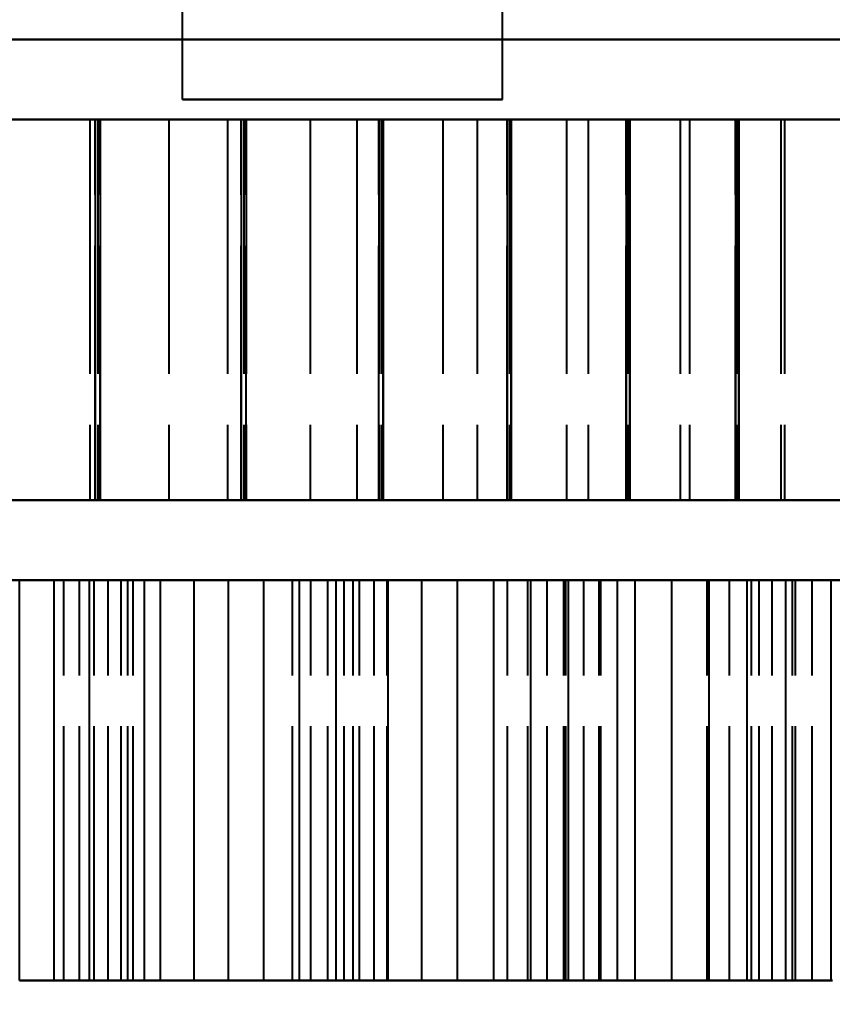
# Model space of a CAD drawing. Header units: millimetres. Extents: x -9 to 243, y -53 to 196.
# Drawn here: x 157.237 to 161.297, y -28.285 to -23.41 of the extents above; entities that cross this region are included whole.
import ezdxf

# ---------------------------------------------------------------- set-up
doc = ezdxf.new("R2010")
doc.units = ezdxf.units.MM
doc.linetypes.add('DASHED', pattern=[1.524, 1.27, -0.254])
for name, color, linetype in [('DIMS', 3, 'CONTINUOUS'), ('HIDDEN', 8, 'DASHED'), ('VISIBLE', 7, 'CONTINUOUS')]:
    doc.layers.add(name, color=color, linetype=linetype)
doc.styles.add('OpenSansCondensed-Light', font='OpenSansCondensed-Light.ttf')
doc.dimstyles.new('EZDXF', dxfattribs={"dimtxt": 0.25, "dimasz": 0.175, "dimexe": 0.375, "dimexo": 0.125, "dimgap": 0.1, "dimtad": 1, "dimlfac": 100, "dimzin": 12, "dimdsep": 46, "dimtxsty": 'OpenSansCondensed-Light', "dimblk": 'ARCHTICK', "dimcen": 2.5, "dimazin": 3, "dimtfac": 0.5, "dimtmove": 2, "dimatfit": 3})

# ---------------------------------------------------------------- blocks, each defined once
blk = doc.blocks.new('_ARCHTICK')
at = {"color": 0, "linetype": 'BYBLOCK', "const_width": 0.15}
blk.add_lwpolyline([(-0.5, -0.5), (0.5, 0.5)], dxfattribs=at)

msp = doc.modelspace()

# ---------------------------------------------------------------- linework, layer by layer
at = {"layer": 'HIDDEN'}
for points in [[(163.65207, -23.51), (162.99168, -23.51), (162.3313, -23.51), (161.67092, -23.51), (161.01053, -23.51), (160.35015, -23.51), (159.68977, -23.51), (159.02939, -23.51), (158.369, -23.51), (157.70862, -23.51), (157.04824, -23.51), (156.38785, -23.51), (155.72747, -23.51), (155.06709, -23.51), (154.4067, -23.51), (153.74632, -23.51), (153.08594, -23.51), (152.42555, -23.51), (151.76517, -23.51), (151.10479, -23.51), (150.44441, -23.51)], [(162.45207, -23.51), (161.82978, -23.51), (161.20749, -23.51), (160.5852, -23.51), (159.96292, -23.51), (159.34063, -23.51), (158.71834, -23.51), (158.09605, -23.51), (157.47376, -23.51), (156.85148, -23.51), (156.22919, -23.51), (155.6069, -23.51), (154.98461, -23.51), (154.36233, -23.51), (153.74004, -23.51), (153.11775, -23.51), (152.49546, -23.51), (151.87317, -23.51), (151.25089, -23.51), (150.6286, -23.51)], [(157.16262, -23.51), (157.47376, -23.51), (157.78491, -23.51), (158.09605, -23.51), (158.4072, -23.51), (158.71834, -23.51), (159.02948, -23.51), (159.34063, -23.51), (159.65177, -23.51), (159.96292, -23.51), (160.27406, -23.51), (160.5852, -23.51), (160.89635, -23.51), (161.20749, -23.51), (161.51864, -23.51), (161.82978, -23.51), (162.14092, -23.51), (162.45207, -23.51)], [(158.05, -23.81), (158.05, -23.51)], [(159.65, -23.81), (159.65, -23.51)], [(159.65, -23.81), (159.6246, -23.81), (159.59921, -23.81), (159.57381, -23.81), (159.54841, -23.81), (159.52302, -23.81), (159.49762, -23.81), (159.47222, -23.81), (159.44683, -23.81), (159.42143, -23.81), (159.39603, -23.81), (159.37063, -23.81), (159.34524, -23.81), (159.31984, -23.81), (159.29444, -23.81), (159.26905, -23.81), (159.24365, -23.81), (159.21825, -23.81), (159.19286, -23.81), (159.16746, -23.81), (159.14206, -23.81), (159.11667, -23.81), (159.09127, -23.81), (159.06587, -23.81), (159.04048, -23.81), (159.01508, -23.81), (158.98968, -23.81), (158.96429, -23.81), (158.93889, -23.81), (158.91349, -23.81), (158.8881, -23.81), (158.8627, -23.81), (158.8373, -23.81), (158.8119, -23.81), (158.78651, -23.81), (158.76111, -23.81), (158.73571, -23.81), (158.71032, -23.81), (158.68492, -23.81), (158.65952, -23.81), (158.63413, -23.81), (158.60873, -23.81), (158.58333, -23.81), (158.55794, -23.81), (158.53254, -23.81), (158.50714, -23.81), (158.48175, -23.81), (158.45635, -23.81), (158.43095, -23.81), (158.40556, -23.81), (158.38016, -23.81), (158.35476, -23.81), (158.32937, -23.81), (158.30397, -23.81), (158.27857, -23.81), (158.25317, -23.81), (158.22778, -23.81), (158.20238, -23.81), (158.17698, -23.81), (158.15159, -23.81), (158.12619, -23.81), (158.10079, -23.81), (158.0754, -23.81), (158.05, -23.81)], [(158.05, -23.81), (158.0627, -23.81), (158.0754, -23.81), (158.0881, -23.81), (158.10079, -23.81), (158.11349, -23.81), (158.12619, -23.81), (158.13889, -23.81), (158.15159, -23.81), (158.16429, -23.81), (158.17698, -23.81), (158.18968, -23.81), (158.20238, -23.81), (158.21508, -23.81), (158.22778, -23.81), (158.24048, -23.81), (158.25317, -23.81), (158.26587, -23.81), (158.27857, -23.81), (158.29127, -23.81), (158.30397, -23.81), (158.31667, -23.81), (158.32937, -23.81), (158.34206, -23.81), (158.35476, -23.81), (158.36746, -23.81), (158.38016, -23.81), (158.39286, -23.81), (158.40556, -23.81), (158.41825, -23.81), (158.43095, -23.81), (158.44365, -23.81), (158.45635, -23.81), (158.46905, -23.81), (158.48175, -23.81), (158.49444, -23.81), (158.50714, -23.81), (158.51984, -23.81), (158.53254, -23.81), (158.54524, -23.81), (158.55794, -23.81), (158.57063, -23.81), (158.58333, -23.81), (158.59603, -23.81), (158.60873, -23.81), (158.62143, -23.81), (158.63413, -23.81), (158.64683, -23.81), (158.65952, -23.81), (158.67222, -23.81), (158.68492, -23.81), (158.69762, -23.81), (158.71032, -23.81), (158.72302, -23.81), (158.73571, -23.81), (158.74841, -23.81), (158.76111, -23.81), (158.77381, -23.81), (158.78651, -23.81), (158.79921, -23.81), (158.8119, -23.81), (158.8246, -23.81), (158.8373, -23.81), (158.85, -23.81)], [(158.85, -23.81), (158.8627, -23.81), (158.8754, -23.81), (158.8881, -23.81), (158.90079, -23.81), (158.91349, -23.81), (158.92619, -23.81), (158.93889, -23.81), (158.95159, -23.81), (158.96429, -23.81), (158.97698, -23.81), (158.98968, -23.81), (159.00238, -23.81), (159.01508, -23.81), (159.02778, -23.81), (159.04048, -23.81), (159.05317, -23.81), (159.06587, -23.81), (159.07857, -23.81), (159.09127, -23.81), (159.10397, -23.81), (159.11667, -23.81), (159.12937, -23.81), (159.14206, -23.81), (159.15476, -23.81), (159.16746, -23.81), (159.18016, -23.81), (159.19286, -23.81), (159.20556, -23.81), (159.21825, -23.81), (159.23095, -23.81), (159.24365, -23.81), (159.25635, -23.81), (159.26905, -23.81), (159.28175, -23.81), (159.29444, -23.81), (159.30714, -23.81), (159.31984, -23.81), (159.33254, -23.81), (159.34524, -23.81), (159.35794, -23.81), (159.37063, -23.81), (159.38333, -23.81), (159.39603, -23.81), (159.40873, -23.81), (159.42143, -23.81), (159.43413, -23.81), (159.44683, -23.81), (159.45952, -23.81), (159.47222, -23.81), (159.48492, -23.81), (159.49762, -23.81), (159.51032, -23.81), (159.52302, -23.81), (159.53571, -23.81), (159.54841, -23.81), (159.56111, -23.81), (159.57381, -23.81), (159.58651, -23.81), (159.59921, -23.81), (159.6119, -23.81), (159.6246, -23.81), (159.6373, -23.81), (159.65, -23.81)], [(157.58757, -23.91), (156.858, -23.91)], [(156.858, -23.91), (157.58757, -23.91)], [(157.23275, -23.91), (157.6145, -23.91)], [(157.6145, -23.91), (157.23275, -23.91)], [(158.27608, -23.91), (157.58757, -23.91)], [(157.58757, -23.91), (158.27608, -23.91)], [(157.58757, -23.91), (157.58757, -25.81)], [(157.58757, -23.91), (157.58757, -25.81)], [(157.6145, -23.91), (157.61596, -23.91)], [(157.6145, -23.91), (157.61596, -23.91)], [(157.6145, -23.91), (157.6145, -25.81)], [(157.6145, -25.81), (157.6145, -23.91)], [(157.61596, -23.91), (157.6279, -23.91)], [(157.6279, -23.91), (157.61596, -23.91)], [(157.61596, -25.81), (157.61596, -23.91)], [(157.61596, -25.81), (157.61596, -23.91)], [(157.6279, -23.91), (157.64122, -23.91)], [(157.64122, -23.91), (157.6279, -23.91)], [(157.6279, -23.91), (157.6279, -25.81)], [(157.6279, -23.91), (157.6279, -25.81)], [(157.6399, -23.91), (157.64122, -23.91)], [(157.6399, -23.91), (157.98185, -23.91)], [(157.98185, -23.91), (157.6399, -23.91)], [(157.6399, -23.91), (157.64122, -23.91)], [(157.6399, -25.81), (157.6399, -23.91)], [(157.6399, -23.91), (157.6399, -25.81)], [(157.64122, -25.81), (157.64122, -23.91)], [(157.64122, -25.81), (157.64122, -23.91)], [(157.98185, -23.91), (158.3442, -23.91)], [(158.3442, -23.91), (157.98185, -23.91)], [(157.98185, -23.91), (157.98185, -25.81)], [(157.98185, -23.91), (157.98185, -25.81)], [(158.92158, -23.91), (158.27608, -23.91)], [(158.27608, -23.91), (158.92158, -23.91)], [(158.27608, -23.91), (158.27608, -25.81)], [(158.27608, -23.91), (158.27608, -25.81)], [(158.3442, -23.91), (158.34573, -23.91)], [(158.3442, -23.91), (158.34573, -23.91)], [(158.3442, -23.91), (158.3442, -25.81)], [(158.3442, -25.81), (158.3442, -23.91)], [(158.34573, -23.91), (158.35692, -23.91)], [(158.35692, -23.91), (158.34573, -23.91)], [(158.34573, -25.81), (158.34573, -23.91)], [(158.34573, -25.81), (158.34573, -23.91)], [(158.35692, -23.91), (158.36957, -23.91)], [(158.36957, -23.91), (158.35692, -23.91)], [(158.35692, -23.91), (158.35692, -25.81)], [(158.35692, -23.91), (158.35692, -25.81)], [(158.36817, -23.91), (158.36957, -23.91)], [(158.36817, -23.91), (158.68877, -23.91)], [(158.68877, -23.91), (158.36817, -23.91)], [(158.36817, -23.91), (158.36957, -23.91)], [(158.36817, -25.81), (158.36817, -23.91)], [(158.36817, -23.91), (158.36817, -25.81)], [(158.36957, -25.81), (158.36957, -23.91)], [(158.36957, -25.81), (158.36957, -23.91)], [(158.68877, -23.91), (159.03073, -23.91)], [(159.03073, -23.91), (158.68877, -23.91)], [(158.68877, -23.91), (158.68877, -25.81)], [(158.68877, -23.91), (158.68877, -25.81)], [(159.5223, -23.91), (158.92158, -23.91)], [(158.92158, -23.91), (159.5223, -23.91)], [(158.92158, -23.91), (158.92158, -25.81)], [(158.92158, -23.91), (158.92158, -25.81)], [(159.03073, -23.91), (159.03231, -23.91)], [(159.03073, -23.91), (159.03231, -23.91)], [(159.03073, -23.91), (159.03073, -25.81)], [(159.03073, -25.81), (159.03073, -23.91)], [(159.03231, -23.91), (159.04273, -23.91)], [(159.04273, -23.91), (159.03231, -23.91)], [(159.03231, -25.81), (159.03231, -23.91)], [(159.03231, -25.81), (159.03231, -23.91)], [(159.04273, -23.91), (159.05466, -23.91)], [(159.05466, -23.91), (159.04273, -23.91)], [(159.04273, -23.91), (159.04273, -25.81)], [(159.04273, -23.91), (159.04273, -25.81)], [(159.0532, -23.91), (159.05466, -23.91)], [(159.0532, -23.91), (159.35155, -23.91)], [(159.35155, -23.91), (159.0532, -23.91)], [(159.0532, -23.91), (159.05466, -23.91)], [(159.0532, -25.81), (159.0532, -23.91)], [(159.0532, -23.91), (159.0532, -25.81)], [(159.05466, -25.81), (159.05466, -23.91)], [(159.05466, -25.81), (159.05466, -23.91)], [(159.35155, -23.91), (159.67215, -23.91)], [(159.67215, -23.91), (159.35155, -23.91)], [(159.35155, -23.91), (159.35155, -25.81)], [(159.35155, -23.91), (159.35155, -25.81)], [(160.07654, -23.91), (159.5223, -23.91)], [(159.5223, -23.91), (160.07654, -23.91)], [(159.5223, -23.91), (159.5223, -25.81)], [(159.5223, -23.91), (159.5223, -25.81)], [(159.67215, -23.91), (159.67379, -23.91)], [(159.67215, -23.91), (159.67379, -23.91)], [(159.67215, -23.91), (159.67215, -25.81)], [(159.67215, -25.81), (159.67215, -23.91)], [(159.67379, -23.91), (159.6834, -23.91)], [(159.6834, -23.91), (159.67379, -23.91)], [(159.67379, -25.81), (159.67379, -23.91)], [(159.67379, -25.81), (159.67379, -23.91)], [(159.6834, -23.91), (159.69459, -23.91)], [(159.69459, -23.91), (159.6834, -23.91)], [(159.6834, -23.91), (159.6834, -25.81)], [(159.6834, -23.91), (159.6834, -25.81)], [(159.69306, -23.91), (159.69459, -23.91)], [(159.69306, -23.91), (159.96833, -23.91)], [(159.96833, -23.91), (159.69306, -23.91)], [(159.69306, -23.91), (159.69459, -23.91)], [(159.69306, -25.81), (159.69306, -23.91)], [(159.69306, -23.91), (159.69306, -25.81)], [(159.69459, -25.81), (159.69459, -23.91)], [(159.69459, -25.81), (159.69459, -23.91)], [(159.96833, -23.91), (160.26668, -23.91)], [(160.26668, -23.91), (159.96833, -23.91)], [(159.96833, -23.91), (159.96833, -25.81)], [(159.96833, -23.91), (159.96833, -25.81)], [(160.58277, -23.91), (160.07654, -23.91)], [(160.07654, -23.91), (160.58277, -23.91)], [(160.07654, -23.91), (160.07654, -25.81)], [(160.07654, -23.91), (160.07654, -25.81)], [(160.26668, -23.91), (160.26838, -23.91)], [(160.26668, -23.91), (160.26838, -23.91)], [(160.26668, -23.91), (160.26668, -25.81)], [(160.26668, -25.81), (160.26668, -23.91)], [(160.26838, -23.91), (160.27715, -23.91)], [(160.27715, -23.91), (160.26838, -23.91)], [(160.26838, -25.81), (160.26838, -23.91)], [(160.26838, -25.81), (160.26838, -23.91)], [(160.27715, -23.91), (160.28757, -23.91)], [(160.28757, -23.91), (160.27715, -23.91)], [(160.27715, -23.91), (160.27715, -25.81)], [(160.27715, -23.91), (160.27715, -25.81)], [(160.28598, -23.91), (160.28757, -23.91)], [(160.28598, -23.91), (160.5374, -23.91)], [(160.5374, -23.91), (160.28598, -23.91)], [(160.28598, -23.91), (160.28757, -23.91)], [(160.28598, -25.81), (160.28598, -23.91)], [(160.28598, -23.91), (160.28598, -25.81)], [(160.28757, -25.81), (160.28757, -23.91)], [(160.28757, -25.81), (160.28757, -23.91)], [(160.5374, -23.91), (160.81268, -23.91)], [(160.81268, -23.91), (160.5374, -23.91)], [(160.5374, -23.91), (160.5374, -25.81)], [(160.5374, -23.91), (160.5374, -25.81)], [(161.03958, -23.91), (160.58277, -23.91)], [(160.58277, -23.91), (161.03958, -23.91)], [(160.58277, -23.91), (160.58277, -25.81)], [(160.58277, -23.91), (160.58277, -25.81)], [(160.81268, -23.91), (160.81442, -23.91)], [(160.81268, -23.91), (160.81442, -23.91)], [(160.81268, -23.91), (160.81268, -25.81)], [(160.81268, -25.81), (160.81268, -23.91)], [(160.81442, -23.91), (160.82234, -23.91)], [(160.82234, -23.91), (160.81442, -23.91)], [(160.81442, -25.81), (160.81442, -23.91)], [(160.81442, -25.81), (160.81442, -23.91)], [(160.82234, -23.91), (160.83194, -23.91)], [(160.83194, -23.91), (160.82234, -23.91)], [(160.82234, -23.91), (160.82234, -25.81)], [(160.82234, -23.91), (160.82234, -25.81)], [(160.8303, -23.91), (160.83194, -23.91)], [(160.8303, -23.91), (161.05718, -23.91)], [(161.05718, -23.91), (160.8303, -23.91)], [(160.8303, -23.91), (160.83194, -23.91)], [(160.8303, -25.81), (160.8303, -23.91)], [(160.8303, -23.91), (160.8303, -25.81)], [(160.83194, -25.81), (160.83194, -23.91)], [(160.83194, -25.81), (160.83194, -23.91)], [(161.44569, -23.91), (161.03958, -23.91)], [(161.03958, -23.91), (161.44569, -23.91)], [(161.03958, -23.91), (161.03958, -25.81)], [(161.03958, -23.91), (161.03958, -25.81)], [(161.05718, -23.91), (161.3086, -23.91)], [(161.3086, -23.91), (161.05718, -23.91)], [(161.05718, -23.91), (161.05718, -25.81)], [(161.05718, -23.91), (161.05718, -25.81)], [(157.58757, -25.81), (156.858, -25.81)], [(156.858, -25.81), (157.58757, -25.81)], [(157.23275, -25.81), (157.6145, -25.81)], [(157.6145, -25.81), (157.23275, -25.81)], [(158.27608, -25.81), (157.58757, -25.81)], [(157.58757, -25.81), (158.27608, -25.81)], [(157.6145, -25.81), (157.61596, -25.81)], [(157.6145, -25.81), (157.61596, -25.81)], [(157.61596, -25.81), (157.6279, -25.81)], [(157.6279, -25.81), (157.61596, -25.81)], [(157.6279, -25.81), (157.64122, -25.81)], [(157.64122, -25.81), (157.6279, -25.81)], [(157.6399, -25.81), (157.64122, -25.81)], [(157.6399, -25.81), (157.98185, -25.81)], [(157.98185, -25.81), (157.6399, -25.81)], [(157.6399, -25.81), (157.64122, -25.81)], [(157.98185, -25.81), (158.3442, -25.81)], [(158.3442, -25.81), (157.98185, -25.81)], [(158.92158, -25.81), (158.27608, -25.81)], [(158.27608, -25.81), (158.92158, -25.81)], [(158.3442, -25.81), (158.34573, -25.81)], [(158.3442, -25.81), (158.34573, -25.81)], [(158.34573, -25.81), (158.35692, -25.81)], [(158.35692, -25.81), (158.34573, -25.81)], [(158.35692, -25.81), (158.36957, -25.81)], [(158.36957, -25.81), (158.35692, -25.81)], [(158.36817, -25.81), (158.36957, -25.81)], [(158.36817, -25.81), (158.68877, -25.81)], [(158.68877, -25.81), (158.36817, -25.81)], [(158.36817, -25.81), (158.36957, -25.81)], [(158.68877, -25.81), (159.03073, -25.81)], [(159.03073, -25.81), (158.68877, -25.81)], [(159.5223, -25.81), (158.92158, -25.81)], [(158.92158, -25.81), (159.5223, -25.81)], [(159.03073, -25.81), (159.03231, -25.81)], [(159.03073, -25.81), (159.03231, -25.81)], [(159.03231, -25.81), (159.04273, -25.81)], [(159.04273, -25.81), (159.03231, -25.81)], [(159.04273, -25.81), (159.05466, -25.81)], [(159.05466, -25.81), (159.04273, -25.81)], [(159.0532, -25.81), (159.05466, -25.81)], [(159.0532, -25.81), (159.35155, -25.81)], [(159.35155, -25.81), (159.0532, -25.81)], [(159.0532, -25.81), (159.05466, -25.81)], [(159.35155, -25.81), (159.67215, -25.81)], [(159.67215, -25.81), (159.35155, -25.81)], [(160.07654, -25.81), (159.5223, -25.81)], [(159.5223, -25.81), (160.07654, -25.81)], [(159.67215, -25.81), (159.67379, -25.81)], [(159.67215, -25.81), (159.67379, -25.81)], [(159.67379, -25.81), (159.6834, -25.81)], [(159.6834, -25.81), (159.67379, -25.81)], [(159.6834, -25.81), (159.69459, -25.81)], [(159.69459, -25.81), (159.6834, -25.81)], [(159.69306, -25.81), (159.69459, -25.81)], [(159.69306, -25.81), (159.96833, -25.81)], [(159.96833, -25.81), (159.69306, -25.81)], [(159.69306, -25.81), (159.69459, -25.81)], [(159.96833, -25.81), (160.26668, -25.81)], [(160.26668, -25.81), (159.96833, -25.81)], [(160.58277, -25.81), (160.07654, -25.81)], [(160.07654, -25.81), (160.58277, -25.81)], [(160.26668, -25.81), (160.26838, -25.81)], [(160.26668, -25.81), (160.26838, -25.81)], [(160.26838, -25.81), (160.27715, -25.81)], [(160.27715, -25.81), (160.26838, -25.81)], [(160.27715, -25.81), (160.28757, -25.81)], [(160.28757, -25.81), (160.27715, -25.81)], [(160.28598, -25.81), (160.28757, -25.81)], [(160.28598, -25.81), (160.5374, -25.81)], [(160.5374, -25.81), (160.28598, -25.81)], [(160.28598, -25.81), (160.28757, -25.81)], [(160.5374, -25.81), (160.81268, -25.81)], [(160.81268, -25.81), (160.5374, -25.81)], [(161.03958, -25.81), (160.58277, -25.81)], [(160.58277, -25.81), (161.03958, -25.81)], [(160.81268, -25.81), (160.81442, -25.81)], [(160.81268, -25.81), (160.81442, -25.81)], [(160.81442, -25.81), (160.82234, -25.81)], [(160.82234, -25.81), (160.81442, -25.81)], [(160.82234, -25.81), (160.83194, -25.81)], [(160.83194, -25.81), (160.82234, -25.81)], [(160.8303, -25.81), (160.83194, -25.81)], [(160.8303, -25.81), (161.05718, -25.81)], [(161.05718, -25.81), (160.8303, -25.81)], [(160.8303, -25.81), (160.83194, -25.81)], [(161.44569, -25.81), (161.03958, -25.81)], [(161.03958, -25.81), (161.44569, -25.81)], [(161.05718, -25.81), (161.3086, -25.81)], [(161.3086, -25.81), (161.05718, -25.81)], [(163.65207, -26.21), (162.99168, -26.21), (162.3313, -26.21), (161.67092, -26.21), (161.01053, -26.21), (160.35015, -26.21), (159.68977, -26.21), (159.02939, -26.21), (158.369, -26.21), (157.70862, -26.21), (157.04824, -26.21), (156.38785, -26.21), (155.72747, -26.21), (155.06709, -26.21), (154.4067, -26.21), (153.74632, -26.21), (153.08594, -26.21), (152.42555, -26.21), (151.76517, -26.21), (151.10479, -26.21), (150.44441, -26.21)], [(162.45207, -26.21), (161.82978, -26.21), (161.20749, -26.21), (160.5852, -26.21), (159.96292, -26.21), (159.34063, -26.21), (158.71834, -26.21), (158.09605, -26.21), (157.47376, -26.21), (156.85148, -26.21), (156.22919, -26.21), (155.6069, -26.21), (154.98461, -26.21), (154.36233, -26.21), (153.74004, -26.21), (153.11775, -26.21), (152.49546, -26.21), (151.87317, -26.21), (151.25089, -26.21), (150.6286, -26.21)], [(157.04824, -26.21), (157.37843, -26.21), (157.70862, -26.21), (158.03881, -26.21), (158.369, -26.21), (158.69919, -26.21), (159.02939, -26.21), (159.35958, -26.21), (159.68977, -26.21), (160.01996, -26.21), (160.35015, -26.21), (160.68034, -26.21), (161.01053, -26.21), (161.34073, -26.21), (161.67092, -26.21), (162.00111, -26.21), (162.3313, -26.21), (162.66149, -26.21), (162.99168, -26.21), (163.32188, -26.21), (163.65207, -26.21)], [(157.16262, -26.21), (157.47376, -26.21), (157.78491, -26.21), (158.09605, -26.21), (158.4072, -26.21), (158.71834, -26.21), (159.02948, -26.21), (159.34063, -26.21), (159.65177, -26.21), (159.96292, -26.21), (160.27406, -26.21), (160.5852, -26.21), (160.89635, -26.21), (161.20749, -26.21), (161.51864, -26.21), (161.82978, -26.21), (162.14092, -26.21), (162.45207, -26.21)], [(157.40936, -26.21), (157.23673, -26.21)], [(157.58568, -26.21), (157.40936, -26.21)], [(157.40936, -28.21), (157.40936, -26.21)], [(157.5361, -26.21), (157.45783, -26.21)], [(157.45783, -26.21), (157.7784, -26.21)], [(157.7784, -26.21), (157.45783, -26.21)], [(157.45783, -26.21), (157.5361, -26.21)], [(157.45783, -28.21), (157.45783, -26.21)], [(157.45783, -28.21), (157.45783, -26.21)], [(157.60966, -26.21), (157.5361, -26.21)], [(157.5361, -26.21), (157.60966, -26.21)], [(157.5361, -28.21), (157.5361, -26.21)], [(157.5361, -28.21), (157.5361, -26.21)], [(157.86151, -26.21), (157.58568, -26.21)], [(157.58568, -28.21), (157.58568, -26.21)], [(157.6788, -26.21), (157.60966, -26.21)], [(157.60966, -26.21), (157.6788, -26.21)], [(157.60966, -28.21), (157.60966, -26.21)], [(157.60966, -28.21), (157.60966, -26.21)], [(157.74372, -26.21), (157.6788, -26.21)], [(157.6788, -26.21), (157.74372, -26.21)], [(157.6788, -28.21), (157.6788, -26.21)], [(157.6788, -28.21), (157.6788, -26.21)], [(157.80458, -26.21), (157.74372, -26.21)], [(157.74372, -26.21), (157.80458, -26.21)], [(157.74372, -28.21), (157.74372, -26.21)], [(157.74372, -28.21), (157.74372, -26.21)], [(157.7784, -26.21), (157.86151, -26.21)], [(157.94151, -26.21), (157.7784, -26.21)], [(157.7784, -28.21), (157.7784, -26.21)], [(157.7784, -28.21), (157.7784, -26.21)], [(157.86151, -26.21), (157.80458, -26.21)], [(157.80458, -26.21), (157.86151, -26.21)], [(157.80458, -28.21), (157.80458, -26.21)], [(157.80458, -28.21), (157.80458, -26.21)], [(157.86151, -28.21), (157.86151, -26.21)], [(158.10906, -26.21), (157.94151, -26.21)], [(157.94151, -28.21), (157.94151, -26.21)], [(158.28073, -26.21), (158.10906, -26.21)], [(158.10906, -28.21), (158.10906, -26.21)], [(158.45625, -26.21), (158.28073, -26.21)], [(158.28073, -28.21), (158.28073, -26.21)], [(158.63542, -26.21), (158.45625, -26.21)], [(158.45625, -28.21), (158.45625, -26.21)], [(158.69101, -26.21), (158.60099, -26.21)], [(158.60099, -26.21), (158.90273, -26.21)], [(158.90273, -26.21), (158.60099, -26.21)], [(158.60099, -26.21), (158.69101, -26.21)], [(158.60099, -28.21), (158.60099, -26.21)], [(158.60099, -28.21), (158.60099, -26.21)], [(158.81807, -26.21), (158.63542, -26.21)], [(158.63542, -28.21), (158.63542, -26.21)], [(158.77658, -26.21), (158.69101, -26.21)], [(158.69101, -26.21), (158.77658, -26.21)], [(158.69101, -28.21), (158.69101, -26.21)], [(158.69101, -28.21), (158.69101, -26.21)], [(158.85797, -26.21), (158.77658, -26.21)], [(158.77658, -26.21), (158.85797, -26.21)], [(158.77658, -28.21), (158.77658, -26.21)], [(158.77658, -28.21), (158.77658, -26.21)], [(159.07874, -26.21), (158.81807, -26.21)], [(158.81807, -28.21), (158.81807, -26.21)], [(158.93537, -26.21), (158.85797, -26.21)], [(158.85797, -26.21), (158.93537, -26.21)], [(158.85797, -28.21), (158.85797, -26.21)], [(158.85797, -28.21), (158.85797, -26.21)], [(158.90273, -26.21), (159.07262, -26.21)], [(159.07262, -26.21), (158.90273, -26.21)], [(158.90273, -28.21), (158.90273, -26.21)], [(158.90273, -28.21), (158.90273, -26.21)], [(159.00891, -26.21), (158.93537, -26.21)], [(158.93537, -26.21), (159.00891, -26.21)], [(158.93537, -28.21), (158.93537, -26.21)], [(158.93537, -28.21), (158.93537, -26.21)], [(159.07874, -26.21), (159.00891, -26.21)], [(159.00891, -26.21), (159.07874, -26.21)], [(159.00891, -28.21), (159.00891, -26.21)], [(159.00891, -28.21), (159.00891, -26.21)], [(159.07262, -26.21), (159.07874, -26.21)], [(159.24667, -26.21), (159.07262, -26.21)], [(159.07262, -28.21), (159.07262, -26.21)], [(159.07262, -28.21), (159.07262, -26.21)], [(159.07874, -28.21), (159.07874, -26.21)], [(159.42457, -26.21), (159.24667, -26.21)], [(159.24667, -28.21), (159.24667, -26.21)], [(159.60607, -26.21), (159.42457, -26.21)], [(159.42457, -28.21), (159.42457, -26.21)], [(159.79098, -26.21), (159.60607, -26.21)], [(159.60607, -28.21), (159.60607, -26.21)], [(159.77517, -26.21), (159.67379, -26.21)], [(159.67379, -26.21), (159.95537, -26.21)], [(159.95537, -26.21), (159.67379, -26.21)], [(159.67379, -26.21), (159.77517, -26.21)], [(159.67379, -28.21), (159.67379, -26.21)], [(159.67379, -28.21), (159.67379, -26.21)], [(159.87237, -26.21), (159.77517, -26.21)], [(159.77517, -26.21), (159.87237, -26.21)], [(159.77517, -28.21), (159.77517, -26.21)], [(159.77517, -28.21), (159.77517, -26.21)], [(159.97914, -26.21), (159.79098, -26.21)], [(159.79098, -28.21), (159.79098, -26.21)], [(159.96565, -26.21), (159.87237, -26.21)], [(159.87237, -26.21), (159.96565, -26.21)], [(159.87237, -28.21), (159.87237, -26.21)], [(159.87237, -28.21), (159.87237, -26.21)], [(159.95537, -26.21), (160.13127, -26.21)], [(160.13127, -26.21), (159.95537, -26.21)], [(159.95537, -28.21), (159.95537, -26.21)], [(159.95537, -28.21), (159.95537, -26.21)], [(160.05517, -26.21), (159.96565, -26.21)], [(159.96565, -26.21), (160.05517, -26.21)], [(159.96565, -28.21), (159.96565, -26.21)], [(159.96565, -28.21), (159.96565, -26.21)], [(160.22348, -26.21), (159.97914, -26.21)], [(159.97914, -28.21), (159.97914, -26.21)], [(160.14108, -26.21), (160.05517, -26.21)], [(160.05517, -26.21), (160.14108, -26.21)], [(160.05517, -28.21), (160.05517, -26.21)], [(160.05517, -28.21), (160.05517, -26.21)], [(160.13127, -26.21), (160.22348, -26.21)], [(160.31104, -26.21), (160.13127, -26.21)], [(160.13127, -28.21), (160.13127, -26.21)], [(160.13127, -28.21), (160.13127, -26.21)], [(160.22348, -26.21), (160.14108, -26.21)], [(160.14108, -26.21), (160.22348, -26.21)], [(160.14108, -28.21), (160.14108, -26.21)], [(160.14108, -28.21), (160.14108, -26.21)], [(160.22348, -28.21), (160.22348, -26.21)], [(160.49438, -26.21), (160.31104, -26.21)], [(160.31104, -28.21), (160.31104, -26.21)], [(160.68106, -26.21), (160.49438, -26.21)], [(160.49438, -28.21), (160.49438, -26.21)], [(160.78373, -26.21), (160.67145, -26.21)], [(160.67145, -26.21), (160.93161, -26.21)], [(160.93161, -26.21), (160.67145, -26.21)], [(160.67145, -26.21), (160.78373, -26.21)], [(160.67145, -28.21), (160.67145, -26.21)], [(160.67145, -28.21), (160.67145, -26.21)], [(160.87088, -26.21), (160.68106, -26.21)], [(160.68106, -28.21), (160.68106, -26.21)], [(160.89214, -26.21), (160.78373, -26.21)], [(160.78373, -26.21), (160.89214, -26.21)], [(160.78373, -28.21), (160.78373, -26.21)], [(160.78373, -28.21), (160.78373, -26.21)], [(161.0637, -26.21), (160.87088, -26.21)], [(160.87088, -28.21), (160.87088, -26.21)], [(160.99688, -26.21), (160.89214, -26.21)], [(160.89214, -26.21), (160.99688, -26.21)], [(160.89214, -28.21), (160.89214, -26.21)], [(160.89214, -28.21), (160.89214, -26.21)], [(160.93161, -26.21), (161.11274, -26.21)], [(161.11274, -26.21), (160.93161, -26.21)], [(160.93161, -28.21), (160.93161, -26.21)], [(160.93161, -28.21), (160.93161, -26.21)], [(161.09814, -26.21), (160.99688, -26.21)], [(160.99688, -26.21), (161.09814, -26.21)], [(160.99688, -28.21), (160.99688, -26.21)], [(160.99688, -28.21), (160.99688, -26.21)], [(161.29062, -26.21), (161.0637, -26.21)], [(161.0637, -28.21), (161.0637, -26.21)], [(161.19602, -26.21), (161.09814, -26.21)], [(161.09814, -26.21), (161.19602, -26.21)], [(161.09814, -28.21), (161.09814, -26.21)], [(161.09814, -28.21), (161.09814, -26.21)], [(161.11274, -26.21), (161.29062, -26.21)], [(161.29743, -26.21), (161.11274, -26.21)], [(161.11274, -28.21), (161.11274, -26.21)], [(161.11274, -28.21), (161.11274, -26.21)], [(161.29062, -26.21), (161.19602, -26.21)], [(161.19602, -26.21), (161.29062, -26.21)], [(161.19602, -28.21), (161.19602, -26.21)], [(161.19602, -28.21), (161.19602, -26.21)], [(161.29062, -28.21), (161.29062, -26.21)], [(157.40936, -28.21), (157.23673, -28.21)], [(157.58568, -28.21), (157.40936, -28.21)], [(157.5361, -28.21), (157.45783, -28.21)], [(157.45783, -28.21), (157.7784, -28.21)], [(157.7784, -28.21), (157.45783, -28.21)], [(157.45783, -28.21), (157.5361, -28.21)], [(157.60966, -28.21), (157.5361, -28.21)], [(157.5361, -28.21), (157.60966, -28.21)], [(157.86151, -28.21), (157.58568, -28.21)], [(157.6788, -28.21), (157.60966, -28.21)], [(157.60966, -28.21), (157.6788, -28.21)], [(157.74372, -28.21), (157.6788, -28.21)], [(157.6788, -28.21), (157.74372, -28.21)], [(157.80458, -28.21), (157.74372, -28.21)], [(157.74372, -28.21), (157.80458, -28.21)], [(157.7784, -28.21), (157.86151, -28.21)], [(157.94151, -28.21), (157.7784, -28.21)], [(157.86151, -28.21), (157.80458, -28.21)], [(157.80458, -28.21), (157.86151, -28.21)], [(158.10906, -28.21), (157.94151, -28.21)], [(158.28073, -28.21), (158.10906, -28.21)], [(158.45625, -28.21), (158.28073, -28.21)], [(158.63542, -28.21), (158.45625, -28.21)], [(158.69101, -28.21), (158.60099, -28.21)], [(158.60099, -28.21), (158.90273, -28.21)], [(158.90273, -28.21), (158.60099, -28.21)], [(158.60099, -28.21), (158.69101, -28.21)], [(158.81807, -28.21), (158.63542, -28.21)], [(158.77658, -28.21), (158.69101, -28.21)], [(158.69101, -28.21), (158.77658, -28.21)], [(158.85797, -28.21), (158.77658, -28.21)], [(158.77658, -28.21), (158.85797, -28.21)], [(159.07874, -28.21), (158.81807, -28.21)], [(158.93537, -28.21), (158.85797, -28.21)], [(158.85797, -28.21), (158.93537, -28.21)], [(158.90273, -28.21), (159.07262, -28.21)], [(159.07262, -28.21), (158.90273, -28.21)], [(159.00891, -28.21), (158.93537, -28.21)], [(158.93537, -28.21), (159.00891, -28.21)], [(159.07874, -28.21), (159.00891, -28.21)], [(159.00891, -28.21), (159.07874, -28.21)], [(159.07262, -28.21), (159.07874, -28.21)], [(159.24667, -28.21), (159.07262, -28.21)], [(159.42457, -28.21), (159.24667, -28.21)], [(159.60607, -28.21), (159.42457, -28.21)], [(159.79098, -28.21), (159.60607, -28.21)], [(159.77517, -28.21), (159.67379, -28.21)], [(159.67379, -28.21), (159.95537, -28.21)], [(159.95537, -28.21), (159.67379, -28.21)], [(159.67379, -28.21), (159.77517, -28.21)], [(159.87237, -28.21), (159.77517, -28.21)], [(159.77517, -28.21), (159.87237, -28.21)], [(159.97914, -28.21), (159.79098, -28.21)], [(159.96565, -28.21), (159.87237, -28.21)], [(159.87237, -28.21), (159.96565, -28.21)], [(159.95537, -28.21), (160.13127, -28.21)], [(160.13127, -28.21), (159.95537, -28.21)], [(160.05517, -28.21), (159.96565, -28.21)], [(159.96565, -28.21), (160.05517, -28.21)], [(160.22348, -28.21), (159.97914, -28.21)], [(160.14108, -28.21), (160.05517, -28.21)], [(160.05517, -28.21), (160.14108, -28.21)], [(160.13127, -28.21), (160.22348, -28.21)], [(160.31104, -28.21), (160.13127, -28.21)], [(160.22348, -28.21), (160.14108, -28.21)], [(160.14108, -28.21), (160.22348, -28.21)], [(160.49438, -28.21), (160.31104, -28.21)], [(160.68106, -28.21), (160.49438, -28.21)], [(160.78373, -28.21), (160.67145, -28.21)], [(160.67145, -28.21), (160.93161, -28.21)], [(160.93161, -28.21), (160.67145, -28.21)], [(160.67145, -28.21), (160.78373, -28.21)], [(160.87088, -28.21), (160.68106, -28.21)], [(160.89214, -28.21), (160.78373, -28.21)], [(160.78373, -28.21), (160.89214, -28.21)], [(161.0637, -28.21), (160.87088, -28.21)], [(160.99688, -28.21), (160.89214, -28.21)], [(160.89214, -28.21), (160.99688, -28.21)], [(160.93161, -28.21), (161.11274, -28.21)], [(161.11274, -28.21), (160.93161, -28.21)], [(161.09814, -28.21), (160.99688, -28.21)], [(160.99688, -28.21), (161.09814, -28.21)], [(161.29062, -28.21), (161.0637, -28.21)], [(161.19602, -28.21), (161.09814, -28.21)], [(161.09814, -28.21), (161.19602, -28.21)], [(161.11274, -28.21), (161.29062, -28.21)], [(161.29743, -28.21), (161.11274, -28.21)], [(161.29062, -28.21), (161.19602, -28.21)], [(161.19602, -28.21), (161.29062, -28.21)]]:
    msp.add_lwpolyline(points, dxfattribs=at)
at = {"layer": 'VISIBLE'}
for points in [[(158.05, -23.51), (158.05, -23.31)], [(159.65, -23.51), (159.65, -23.31)], [(157.04824, -23.51), (157.37843, -23.51), (157.70862, -23.51), (158.03881, -23.51), (158.369, -23.51), (158.69919, -23.51), (159.02939, -23.51), (159.35958, -23.51), (159.68977, -23.51), (160.01996, -23.51), (160.35015, -23.51), (160.68034, -23.51), (161.01053, -23.51), (161.34073, -23.51), (161.67092, -23.51), (162.00111, -23.51), (162.3313, -23.51), (162.66149, -23.51), (162.99168, -23.51), (163.32188, -23.51), (163.65207, -23.51)], [(157.23673, -26.21), (157.40936, -26.21)], [(157.23673, -28.21), (157.23673, -26.21)], [(157.40936, -26.21), (157.58568, -26.21)], [(157.40936, -28.21), (157.40936, -26.21)], [(157.58568, -26.21), (157.86151, -26.21)], [(157.58568, -28.21), (157.58568, -26.21)], [(157.86151, -26.21), (157.94151, -26.21)], [(157.86151, -28.21), (157.86151, -26.21)], [(157.94151, -26.21), (158.10906, -26.21)], [(157.94151, -28.21), (157.94151, -26.21)], [(158.10906, -26.21), (158.28073, -26.21)], [(158.10906, -28.21), (158.10906, -26.21)], [(158.28073, -26.21), (158.45625, -26.21)], [(158.28073, -28.21), (158.28073, -26.21)], [(158.45625, -26.21), (158.63542, -26.21)], [(158.45625, -28.21), (158.45625, -26.21)], [(158.63542, -26.21), (158.81807, -26.21)], [(158.63542, -28.21), (158.63542, -26.21)], [(158.81807, -26.21), (159.07874, -26.21)], [(158.81807, -28.21), (158.81807, -26.21)], [(159.07874, -26.21), (159.24667, -26.21)], [(159.07874, -28.21), (159.07874, -26.21)], [(159.24667, -26.21), (159.42457, -26.21)], [(159.24667, -28.21), (159.24667, -26.21)], [(159.42457, -26.21), (159.60607, -26.21)], [(159.42457, -28.21), (159.42457, -26.21)], [(159.60607, -26.21), (159.79098, -26.21)], [(159.60607, -28.21), (159.60607, -26.21)], [(159.79098, -26.21), (159.97914, -26.21)], [(159.79098, -28.21), (159.79098, -26.21)], [(159.97914, -26.21), (160.22348, -26.21)], [(159.97914, -28.21), (159.97914, -26.21)], [(160.22348, -26.21), (160.31104, -26.21)], [(160.22348, -28.21), (160.22348, -26.21)], [(160.31104, -26.21), (160.49438, -26.21)], [(160.31104, -28.21), (160.31104, -26.21)], [(160.49438, -26.21), (160.68106, -26.21)], [(160.49438, -28.21), (160.49438, -26.21)], [(160.68106, -26.21), (160.87088, -26.21)], [(160.68106, -28.21), (160.68106, -26.21)], [(160.87088, -26.21), (161.0637, -26.21)], [(160.87088, -28.21), (160.87088, -26.21)], [(161.0637, -26.21), (161.29062, -26.21)], [(161.0637, -28.21), (161.0637, -26.21)], [(161.29062, -26.21), (161.29743, -26.21)], [(161.29062, -28.21), (161.29062, -26.21)], [(157.23673, -28.21), (157.40936, -28.21)], [(157.40936, -28.21), (157.58568, -28.21)], [(157.58568, -28.21), (157.86151, -28.21)], [(157.86151, -28.21), (157.94151, -28.21)], [(157.94151, -28.21), (158.10906, -28.21)], [(158.10906, -28.21), (158.28073, -28.21)], [(158.28073, -28.21), (158.45625, -28.21)], [(158.45625, -28.21), (158.63542, -28.21)], [(158.63542, -28.21), (158.81807, -28.21)], [(158.81807, -28.21), (159.07874, -28.21)], [(159.07874, -28.21), (159.24667, -28.21)], [(159.24667, -28.21), (159.42457, -28.21)], [(159.42457, -28.21), (159.60607, -28.21)], [(159.60607, -28.21), (159.79098, -28.21)], [(159.79098, -28.21), (159.97914, -28.21)], [(159.97914, -28.21), (160.22348, -28.21)], [(160.22348, -28.21), (160.31104, -28.21)], [(160.31104, -28.21), (160.49438, -28.21)], [(160.49438, -28.21), (160.68106, -28.21)], [(160.68106, -28.21), (160.87088, -28.21)], [(160.87088, -28.21), (161.0637, -28.21)], [(161.0637, -28.21), (161.29062, -28.21)], [(161.29062, -28.21), (161.29743, -28.21)]]:
    msp.add_lwpolyline(points, dxfattribs=at)

# ---------------------------------------------------------------- dimensions: what is measured, and where the dimension line sits
at = {"layer": 'DIMS'}
msp.add_linear_dim(base=(93.75, -52.71), p1=(93.75, -21.71), p2=(201.25, -21.71), dimstyle='EZDXF', override={"dimtxt": 1.6, "dimasz": 1, "dimexe": 0.6, "dimexo": 0.5, "dimdec": 2}, dxfattribs=at).render()

doc.saveas('drawing.dxf')
